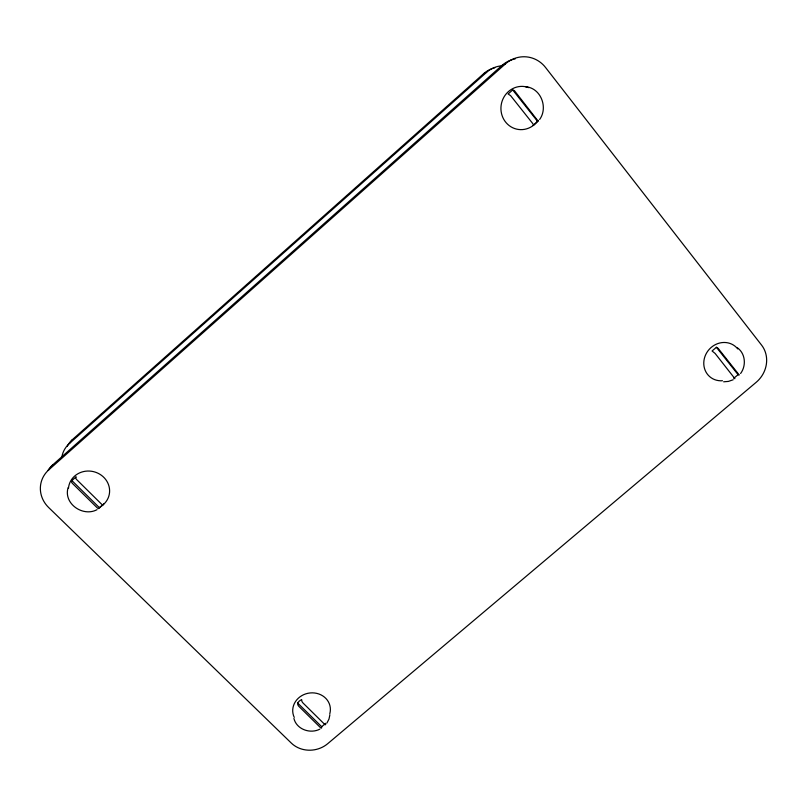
<?xml version="1.0" encoding="UTF-8"?>
<svg xmlns="http://www.w3.org/2000/svg" width="807" height="807" viewBox="0 0 807 807"><rect width="100%" height="100%" fill="white"/><g stroke="black" fill="none" stroke-linecap="round" stroke-linejoin="round"><path stroke-width="1.21" d="M325.685 723.274L325.614 724.474A1.977 0.595 52.3 0 1 324.374 724.081L303.15 703.129A1.977 0.605 51.8 0 1 301.818 700.98L301.636 699.518L299.377 701.001L297.591 702.958L297.763 704.42A1.977 0.615 51.8 0 0 299.094 706.579L320.329 727.49A1.977 0.605 52.3 0 0 321.579 727.874L321.67 726.683L297.591 702.958M68.111 487.599C63.178 503.679 83.06 517.287 97.052 509.651M329.881 714.82L328.984 719.087L326.926 723.042M71.894 480.568L71.51 481.587A2.128 0.706 45.9 0 0 72.64 483.615L97.001 507.603A2.098 0.696 46.6 0 0 98.817 508.481L103.71 504.042L103.044 504.748A2.098 0.686 46.6 0 1 101.248 503.861L76.907 479.832A2.128 0.696 46 0 1 75.767 477.815L76.14 476.806L71.894 480.568L99.483 507.764M539.651 119.456C548.357 107.482 540.821 87.842 525.518 86.722M740.604 373.49C746.374 365.803 745.557 353.637 737.457 347.857M501.924 65.488L505.343 63.965A30.111 28.406 -80.8 0 1 545.542 67.475L761.606 345.154A27.287 24.926 -50.6 0 1 756.199 382.296L327.743 743.661A25.965 23.453 -10.3 0 1 291.317 743.086L48.662 507.522A28.628 26.51 13.9 0 1 48.824 469.815L52.556 465.034L501.924 65.488A29.617 27.973 -81.1 0 1 515.209 58.871M61.786 457.438A26.177 24.412 15.1 0 1 69.352 443.547L72.489 439.543L483.746 73.598A27.024 25.622 -82.4 0 1 494.772 67.798M537.654 121.474L533.104 125.489L533.598 124.944L532.66 123.441L510.599 95.64L508.107 93.995L512.697 89.93L514.462 90.707L538.148 121.161L537.654 121.474L512.697 89.93M325.1 723.919L321.67 726.683M738.072 374.67L733.755 378.322L734.884 378.654L715.133 353.456L712.067 350.984L716.404 347.292L718.079 348.281L739.212 374.983L738.072 374.67L716.404 347.292M69.352 443.547L486.591 72.327A27.438 25.985 -82.2 0 1 502.307 65.781M48.824 469.815L505.343 63.965M483.746 73.598L486.591 72.327M319.824 729.165C310.241 734.148 296.542 729.407 293.909 718.452M733.19 379.764L728.368 381.418L723.637 381.792M48.037 470.33A28.184 26.127 14.1 0 1 52.556 465.034M538.178 120.304A21.668 20.518 -79.5 0 1 510.972 126.81A21.668 20.518 -79.5 0 1 502.973 98.979A21.668 20.518 -79.5 0 1 528.797 87.64M722.457 380.743A19.812 18.178 -50.5 0 1 705.802 354.444A19.812 18.178 -50.5 0 1 737.729 348.917M294.242 717.383A18.894 17.139 -10.2 0 1 310.12 692.951A18.894 17.139 -10.2 0 1 329.781 713.802M68.474 488.285A20.669 19.207 12.9 0 1 99.614 474.102A20.669 19.207 12.9 0 1 100.028 506.927M67.274 446.241A25.804 24.089 15.3 0 1 72.489 439.543"/></g></svg>
